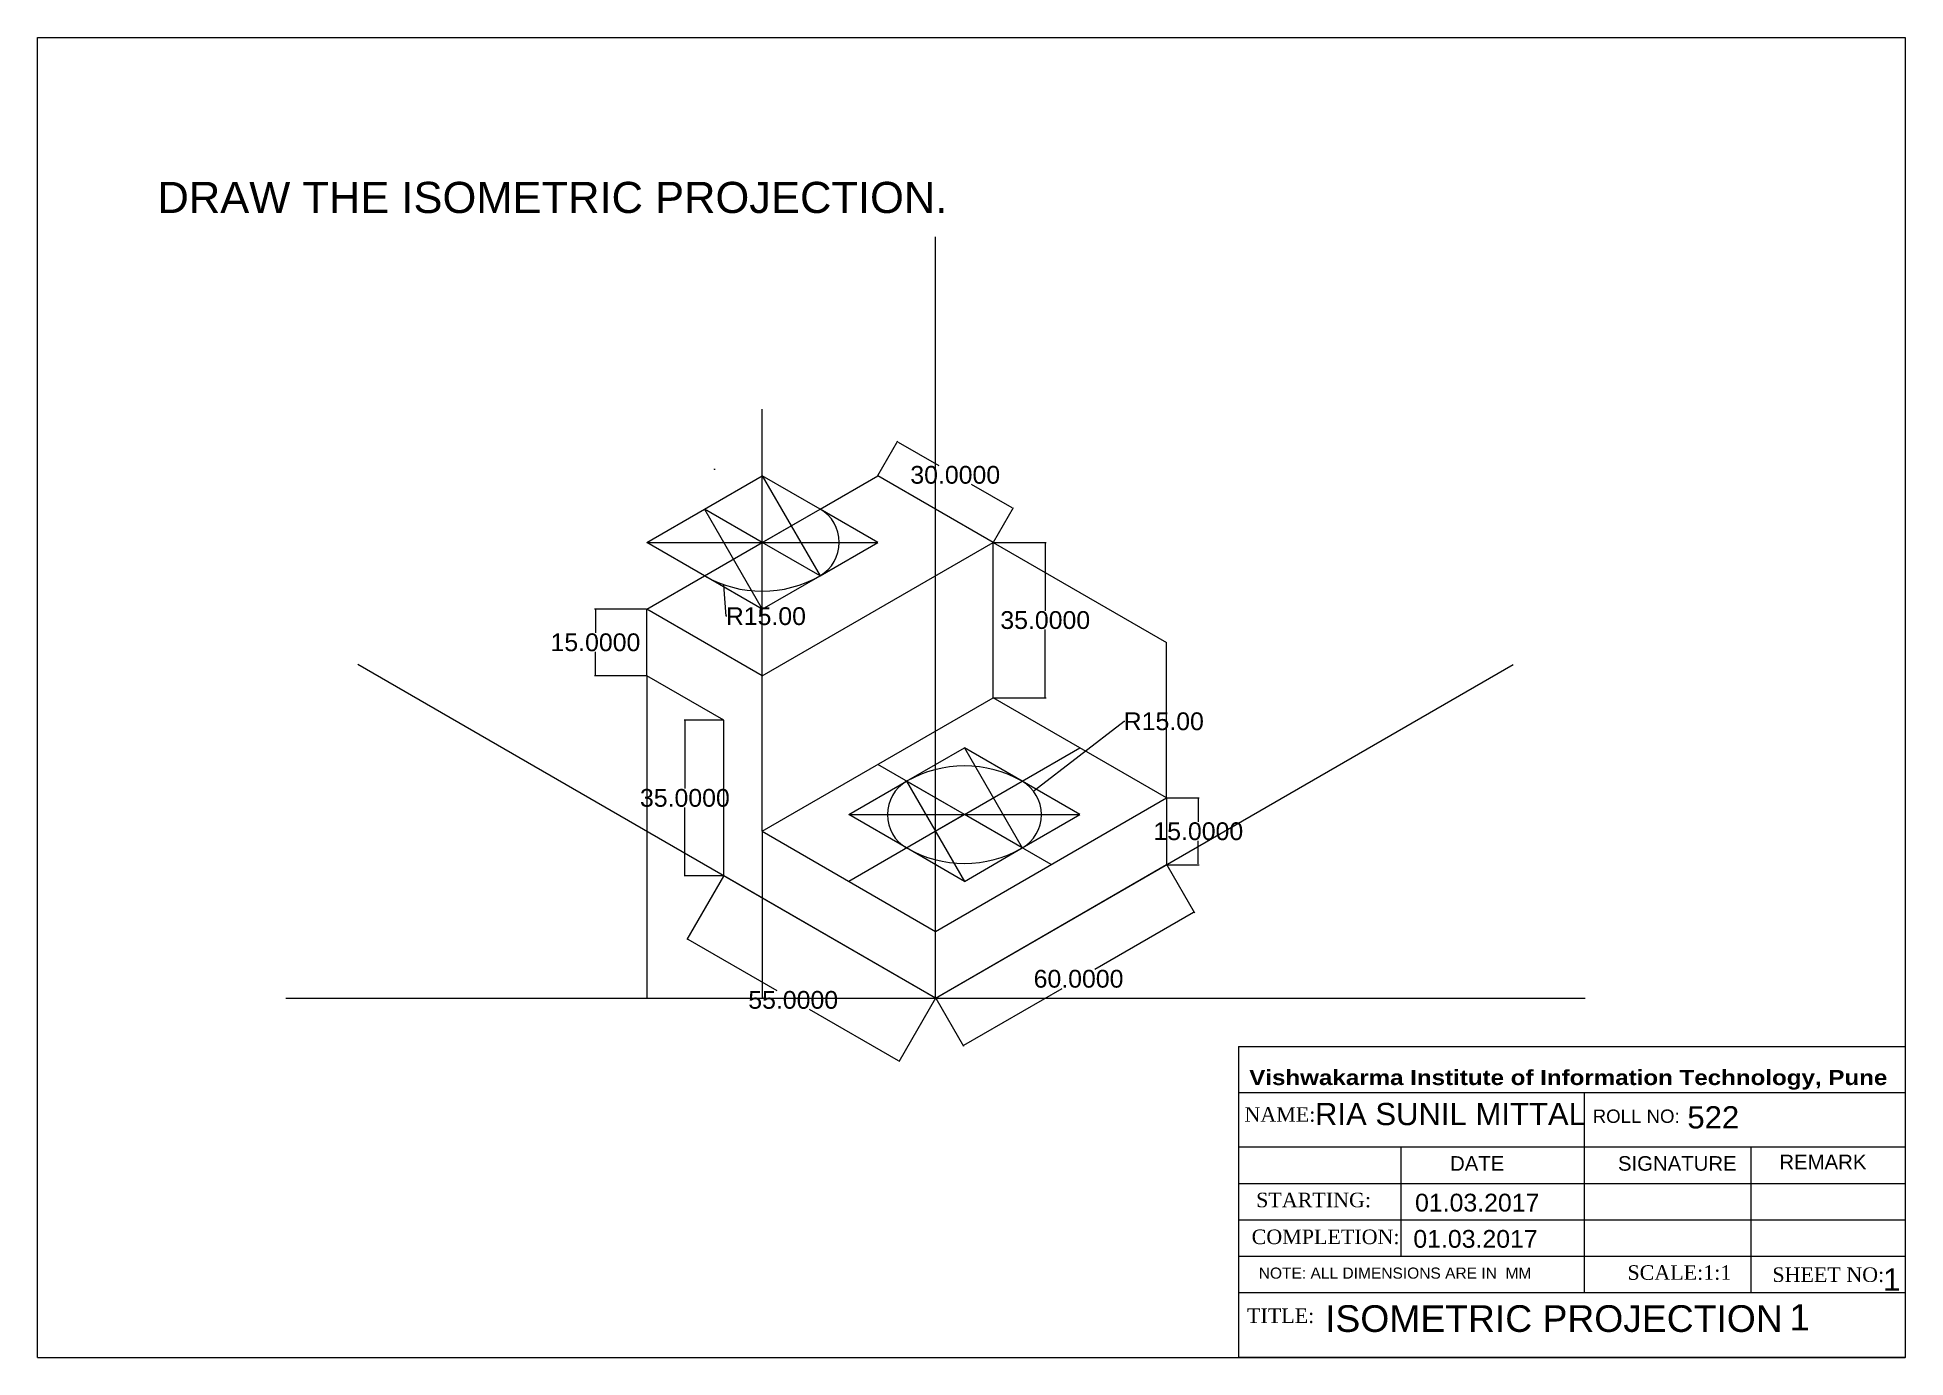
# Model space of a CAD drawing. Header units: inches. Extents: x 0 to 420, y 0 to 297.
import ezdxf

# ---------------------------------------------------------------- set-up
doc = ezdxf.new("R2010")
doc.units = ezdxf.units.IN
doc.header["$MEASUREMENT"] = 0
doc.styles.get("Standard").update_dxf_attribs({"font": 'arial.ttf'})
doc.dimstyles.get("Standard").update_dxf_attribs({"dimtxt": 0.18, "dimasz": 0.18, "dimexe": 0.18, "dimexo": 0.0625, "dimgap": 0.09, "dimtad": 0, "dimtih": 1, "dimtoh": 1, "dimdec": 4, "dimzin": 0, "dimdsep": 46, "dimtxsty": 'Standard', "dimcen": 0.09, "dimadec": 0, "dimazin": 0, "dimtfac": 1, "dimtdec": 4, "dimtofl": 0, "dimtmove": 0, "dimatfit": 3, "dimfxl": 1, "dimtolj": 1, "dimtzin": 0, "dimarcsym": 0})

# ---------------------------------------------------------------- blocks, each defined once
blk = doc.blocks.new('*D2')
at = {"color": 0, "lineweight": -2, "transparency": 16777216}
for p, q in [((189.02, 198.54), (193.51, 206.3)), ((193.57, 206.06), (202.71, 200.78)), ((219.24, 191.24), (210.1, 196.51)), ((215, 183.54), (219.49, 191.3))]:
    blk.add_line(p, q, dxfattribs=at)
at = {"color": 0, "transparency": 16777216}
for points in [[(193.59, 206.08), (193.56, 206.03), (193.42, 206.15)], [(219.26, 191.26), (219.23, 191.21), (219.4, 191.15)]]:
    blk.add_solid(points, dxfattribs=at)
at = {"layer": 'Defpoints', "color": 0, "transparency": 16777216}
for p in [(188.99, 198.48), (219.4, 191.15), (214.97, 183.48)]:
    blk.add_point(p, dxfattribs=at)
at = {"color": 0, "transparency": 16777216, "insert": (206.41, 198.65), "char_height": 0.18, "attachment_point": 5}
blk.add_mtext('\\A1;{\\H22.222x;30.0000}', dxfattribs=at)
blk = doc.blocks.new('*D3')
at = {"color": 0, "lineweight": -2, "transparency": 16777216}
for p, q in [((215.03, 183.48), (226.83, 183.48)), ((226.65, 183.3), (226.65, 168.11)), ((226.65, 148.66), (226.65, 163.85)), ((215.03, 148.48), (226.83, 148.48))]:
    blk.add_line(p, q, dxfattribs=at)
at = {"color": 0, "transparency": 16777216}
for points in [[(226.62, 183.3), (226.68, 183.3), (226.65, 183.48)], [(226.62, 148.66), (226.68, 148.66), (226.65, 148.48)]]:
    blk.add_solid(points, dxfattribs=at)
at = {"layer": 'Defpoints', "color": 0, "transparency": 16777216}
for p in [(214.97, 183.48), (214.97, 148.48), (226.65, 148.48)]:
    blk.add_point(p, dxfattribs=at)
at = {"color": 0, "transparency": 16777216, "insert": (226.65, 165.98), "char_height": 0.18, "attachment_point": 5}
blk.add_mtext('\\A1;{\\H22.222x;35.0000}', dxfattribs=at)
blk = doc.blocks.new('*D4')
at = {"color": 0, "lineweight": -2, "transparency": 16777216}
for p, q in [((254, 125.98), (261.25, 125.98)), ((261.07, 125.8), (261.07, 120.61)), ((261.07, 111.16), (261.07, 116.35)), ((254, 110.98), (261.25, 110.98))]:
    blk.add_line(p, q, dxfattribs=at)
at = {"color": 0, "transparency": 16777216}
for points in [[(261.04, 125.8), (261.1, 125.8), (261.07, 125.98)], [(261.04, 111.16), (261.1, 111.16), (261.07, 110.98)]]:
    blk.add_solid(points, dxfattribs=at)
at = {"layer": 'Defpoints', "color": 0, "transparency": 16777216}
for p in [(253.94, 125.98), (253.94, 110.98), (261.07, 110.98)]:
    blk.add_point(p, dxfattribs=at)
at = {"color": 0, "transparency": 16777216, "insert": (261.07, 118.48), "char_height": 0.18, "attachment_point": 5}
blk.add_mtext('\\A1;{\\H22.222x;15.0000}', dxfattribs=at)
blk = doc.blocks.new('*D5')
at = {"color": 0, "lineweight": -2, "transparency": 16777216}
for p, q in [((253.97, 110.93), (260.21, 100.13)), ((259.96, 100.2), (237.83, 87.42)), ((202.01, 80.93), (208.24, 70.13)), ((208.31, 70.38), (230.44, 83.16))]:
    blk.add_line(p, q, dxfattribs=at)
at = {"color": 0, "transparency": 16777216}
for points in [[(259.95, 100.22), (259.98, 100.17), (260.12, 100.29)], [(208.3, 70.4), (208.33, 70.35), (208.15, 70.29)]]:
    blk.add_solid(points, dxfattribs=at)
at = {"layer": 'Defpoints', "color": 0, "transparency": 16777216}
for p in [(253.94, 110.98), (260.12, 100.29), (201.98, 80.98)]:
    blk.add_point(p, dxfattribs=at)
at = {"color": 0, "transparency": 16777216, "insert": (234.14, 85.29), "char_height": 0.18, "attachment_point": 5}
blk.add_mtext('\\A1;{\\H22.222x;60.0000}', dxfattribs=at)
blk = doc.blocks.new('*D6')
at = {"color": 0, "lineweight": -2, "transparency": 16777216}
for p, q in [((154.32, 108.43), (146.07, 94.14)), ((146.31, 94.2), (166.28, 82.68)), ((201.95, 80.93), (193.7, 66.64)), ((193.63, 66.88), (173.67, 78.41))]:
    blk.add_line(p, q, dxfattribs=at)
at = {"color": 0, "transparency": 16777216}
for points in [[(146.33, 94.23), (146.3, 94.18), (146.16, 94.29)], [(193.65, 66.91), (193.62, 66.86), (193.79, 66.79)]]:
    blk.add_solid(points, dxfattribs=at)
at = {"layer": 'Defpoints', "color": 0, "transparency": 16777216}
for p in [(154.35, 108.48), (146.16, 94.29), (201.98, 80.98)]:
    blk.add_point(p, dxfattribs=at)
at = {"color": 0, "transparency": 16777216, "insert": (169.97, 80.54), "char_height": 0.18, "attachment_point": 5}
blk.add_mtext('\\A1;{\\H22.222x;55.0000}', dxfattribs=at)
blk = doc.blocks.new('*D7')
at = {"color": 0, "lineweight": -2, "transparency": 16777216}
for p, q in [((154.29, 143.48), (145.43, 143.48)), ((145.61, 143.3), (145.61, 128.11)), ((145.61, 108.66), (145.61, 123.85)), ((154.29, 108.48), (145.43, 108.48))]:
    blk.add_line(p, q, dxfattribs=at)
at = {"color": 0, "transparency": 16777216}
for points in [[(145.58, 143.3), (145.64, 143.3), (145.61, 143.48)], [(145.58, 108.66), (145.64, 108.66), (145.61, 108.48)]]:
    blk.add_solid(points, dxfattribs=at)
at = {"layer": 'Defpoints', "color": 0, "transparency": 16777216}
for p in [(154.35, 143.48), (145.61, 108.48), (154.35, 108.48)]:
    blk.add_point(p, dxfattribs=at)
at = {"color": 0, "transparency": 16777216, "insert": (145.61, 125.98), "char_height": 0.18, "attachment_point": 5}
blk.add_mtext('\\A1;{\\H22.222x;35.0000}', dxfattribs=at)
blk = doc.blocks.new('*D8')
at = {"color": 0, "lineweight": -2, "transparency": 16777216}
for p, q in [((136.97, 168.48), (125.32, 168.48)), ((125.5, 168.3), (125.5, 163.11)), ((125.5, 153.66), (125.5, 158.85)), ((136.97, 153.48), (125.32, 153.48))]:
    blk.add_line(p, q, dxfattribs=at)
at = {"color": 0, "transparency": 16777216}
for points in [[(125.47, 168.3), (125.53, 168.3), (125.5, 168.48)], [(125.47, 153.66), (125.53, 153.66), (125.5, 153.48)]]:
    blk.add_solid(points, dxfattribs=at)
at = {"layer": 'Defpoints', "color": 0, "transparency": 16777216}
for p in [(137.03, 168.48), (125.5, 153.48), (137.03, 153.48)]:
    blk.add_point(p, dxfattribs=at)
at = {"color": 0, "transparency": 16777216, "insert": (125.5, 160.98), "char_height": 0.18, "attachment_point": 5}
blk.add_mtext('\\A1;{\\H22.222x;15.0000}', dxfattribs=at)
blk = doc.blocks.new('*D9')
at = {"color": 0, "lineweight": -2, "transparency": 16777216}
for p, q in [((244.38, 143.21), (224.14, 127.62)), ((244.56, 143.21), (244.38, 143.21)), ((217.05, 122.23), (217.23, 122.23)), ((217.14, 122.14), (217.14, 122.32))]:
    blk.add_line(p, q, dxfattribs=at)
at = {"color": 0, "transparency": 16777216}
blk.add_solid([(224.12, 127.65), (224.16, 127.6), (224, 127.51)], dxfattribs=at)
at = {"layer": 'Defpoints', "color": 0, "transparency": 16777216}
for p in [(224, 127.51), (217.14, 122.23)]:
    blk.add_point(p, dxfattribs=at)
at = {"color": 0, "transparency": 16777216, "insert": (253.31, 143.21), "char_height": 0.18, "width": 0.106, "attachment_point": 5}
blk.add_mtext('\\A1;{\\H22.222x;R15.00}', dxfattribs=at)
blk = doc.blocks.new('*D1')
at = {"color": 0, "lineweight": -2, "transparency": 16777216}
for p, q in [((152.22, 199.96), (152.4, 199.96)), ((152.31, 199.87), (152.31, 200.05)), ((154.9, 166.86), (154.35, 173.88)), ((155.08, 166.86), (154.9, 166.86))]:
    blk.add_line(p, q, dxfattribs=at)
at = {"color": 0, "transparency": 16777216}
blk.add_solid([(154.38, 173.88), (154.32, 173.87), (154.34, 174.06)], dxfattribs=at)
at = {"layer": 'Defpoints', "color": 0, "transparency": 16777216}
for p in [(152.31, 199.96), (154.34, 174.06)]:
    blk.add_point(p, dxfattribs=at)
at = {"color": 0, "transparency": 16777216, "insert": (163.83, 166.86), "char_height": 0.18, "attachment_point": 5}
blk.add_mtext('\\A1;{\\H22.222x;R15.00}', dxfattribs=at)

msp = doc.modelspace()

# ---------------------------------------------------------------- linework, layer by layer
for p, q in [((-0.00171, 0.08539), (-0.00171, 297.08539)), ((-0.00171, 297.08539), (419.99829, 297.08539)), ((419.99829, 297.08539), (419.99829, 0.08539)), ((270.13672, 70.08534), (270.13672, 0.08534)), ((270.13672, 70.08534), (419.99829, 70.08534)), ((347.82348, 59.68649), (347.82348, 47.40394)), ((-0.00171, 0.08539), (419.99829, 0.08539)), ((420.13672, 0.08534), (270.13672, 0.08534))]:
    msp.add_line(p, q)
at = {"color": 18, "true_color": 0x000000}
for p, q in [((201.98065, 80.98135), (201.98065, 252.24318)), ((163.00951, 153.48135), (163.00951, 213.48135)), ((150.01913, 190.98135), (163.00951, 198.48135)), ((175.99989, 190.98135), (163.00951, 198.48135)), ((163.00951, 198.48135), (175.99989, 175.98135)), ((137.02875, 183.48135), (150.01913, 190.98135)), ((163.00951, 183.48135), (150.01913, 190.98135)), ((150.01913, 190.98135), (163.00951, 168.48135)), ((150.01913, 175.98135), (175.99989, 190.98135)), ((163.00951, 183.48135), (175.99989, 190.98135)), ((188.99027, 183.48135), (175.99989, 190.98135)), ((150.01913, 175.98135), (137.02875, 183.48135)), ((137.02875, 183.48135), (188.99027, 183.48135)), ((150.01913, 175.98135), (163.00951, 183.48135)), ((175.99989, 175.98135), (163.00951, 183.48135)), ((175.99989, 175.98135), (188.99027, 183.48135)), ((214.97104, 183.48135), (253.94218, 160.98135)), ((163.00951, 168.48135), (150.01913, 175.98135)), ((163.00951, 168.48135), (175.99989, 175.98135)), ((253.94218, 125.98135), (253.94218, 160.98135)), ((201.98065, 80.98135), (72.07684, 155.98135)), ((201.98065, 80.98135), (331.88446, 155.98135)), ((137.02875, 153.48135), (137.02875, 80.98135)), ((195.48546, 129.73135), (208.47584, 137.23135)), ((208.47584, 122.23135), (234.45661, 137.23135)), ((221.46623, 129.73135), (208.47584, 137.23135)), ((208.47584, 137.23135), (221.46623, 114.73135)), ((227.96142, 110.98135), (188.99027, 133.48135)), ((182.49508, 122.23135), (195.48546, 129.73135)), ((208.47584, 122.23135), (195.48546, 129.73135)), ((195.48546, 129.73135), (208.47584, 107.23135)), ((208.47584, 122.23135), (221.46623, 129.73135)), ((234.45661, 122.23135), (221.46623, 129.73135)), ((208.47584, 122.23135), (182.49508, 107.23135)), ((195.48546, 114.73135), (182.49508, 122.23135)), ((182.49508, 122.23135), (234.45661, 122.23135)), ((195.48546, 114.73135), (208.47584, 122.23135)), ((221.46623, 114.73135), (208.47584, 122.23135)), ((221.46623, 114.73135), (234.45661, 122.23135)), ((163.00951, 118.48135), (163.00951, 80.98135)), ((208.47584, 107.23135), (195.48546, 114.73135)), ((208.47584, 107.23135), (221.46623, 114.73135)), ((55.87929, 80.98135), (348.08202, 80.98135))]:
    msp.add_line(p, q, dxfattribs=at)
at = {"color": 240, "true_color": 0xed1f24}
for p, q in [((175.99989, 190.98135), (188.99027, 198.48135)), ((214.97104, 183.48135), (188.99027, 198.48135)), ((163.00951, 153.48135), (214.97104, 183.48135)), ((214.97104, 148.48135), (214.97104, 183.48135)), ((137.02875, 168.48135), (150.01913, 175.98135)), ((163.00951, 153.48135), (137.02875, 168.48135)), ((137.02875, 153.48135), (137.02875, 168.48135)), ((154.34926, 143.48135), (137.02875, 153.48135)), ((163.00951, 118.48135), (163.00951, 153.48135)), ((163.00951, 118.48135), (214.97104, 148.48135)), ((253.94218, 125.98135), (214.97104, 148.48135)), ((154.34926, 108.48135), (154.34926, 143.48135)), ((201.98065, 95.98135), (253.94218, 125.98135)), ((253.94218, 125.98135), (253.94218, 110.98135)), ((163.00951, 118.48135), (201.98065, 95.98135)), ((201.98065, 80.98135), (253.94218, 110.98135)), ((201.98065, 80.98135), (154.34926, 108.48135)), ((201.98065, 80.98135), (201.98065, 95.98135))]:
    msp.add_line(p, q, dxfattribs=at)
at = {"color": 7}
for p, q in [((420.13672, 59.68649), (270.13672, 59.68649)), ((420.13672, 47.40394), (270.13672, 47.40394)), ((306.61304, 47.40394), (306.61304, 22.83882)), ((347.82348, 47.40394), (347.82348, 14.65045)), ((420.13672, 39.21556), (270.13672, 39.21556)), ((420.13672, 30.97713), (270.13672, 31.02683)), ((420.13672, 22.83882), (270.13672, 22.83882)), ((420.13672, 14.65045), (270.13672, 14.65045))]:
    msp.add_line(p, q, dxfattribs=at)
at = {"color": 7, "true_color": 0xffffff}
msp.add_line((385.34107, 47.40394), (385.34107, 14.65045), dxfattribs=at)
at = {"color": 240, "true_color": 0xed1f24}
for centre, radius, start, end in [((171.66977, 183.48135), 8.66025, 300, 60), ((163.00951, 198.48135), 25.98076, 240, 300), ((208.47584, 107.23135), 25.98076, 60, 120), ((199.81559, 122.23135), 8.66025, 120, 240), ((217.1361, 122.23135), 8.66025, 300, 60), ((208.47584, 137.23135), 25.98076, 240, 300)]:
    msp.add_arc(centre, radius, start, end, dxfattribs=at)

# ---------------------------------------------------------------- texts
at = {"color": 51, "true_color": 0xf8f6b0}
msp.add_text('1', height=5.89368, dxfattribs=at).set_placement((393.99998, 6.21415))
at = {"color": 3, "insert": (27.00614, 264.57889), "char_height": 7, "attachment_point": 1}
msp.add_mtext_dynamic_manual_height_columns('DRAW THE ISOMETRIC PROJECTION.', width=350.7869282, gutter_width=1, heights=[0], dxfattribs=at)
at = {"color": 7, "attachment_point": 1}
for s, insert, char_height, width in [('{\\fArial Black|b0|i0|c0|p34;Vishwakarma Institute of Information Technology, Pune}', (272.52997, 64.799), 3.3932628, 150.1832961), ('{\\fTimes New Roman|b0|i0|c0|p18;NAME:}', (271.45139, 56.42816), 3.2753486, 146.4562519), ('DATE', (317.69255, 45.41013), 3.275349, 10.791), ('SIGNATURE', (355.44429, 45.41013), 3.275349, 10.791), ('REMARK', (391.74385, 45.7391), 3.275349, 10.791), ('{\\fTimes New Roman|b0|i0|c0|p18;STARTING:}', (274.08049, 37.19333), 3.2753486, 10.791), ('{\\fTimes New Roman|b0|i0|c0|p18;COMPLETION:}', (273.06644, 28.90197), 3.2753486, 10.791), ('{\\fTimes New Roman|b0|i0|c0|p18;SCALE:1:1}', (357.57502, 20.86685), 3.2753486, 10.791), ('{\\fTimes New Roman|b0|i0|c0|p18;SHEET NO:}', (390.1684, 20.39094), 3.2753486, 36.0616299), ('{\\fTimes New Roman|b0|i0|c0|p18;TITLE:}', (272.03556, 11.15339), 3.2753486, 177.6465479)]:
    msp.add_mtext(s, dxfattribs=dict(at, insert=insert, char_height=char_height, width=width))
at = {"color": 51, "true_color": 0xf8f6b0, "char_height": 5, "attachment_point": 1}
for s, width, insert in [('RIA SUNIL MITTAL', 96.8691761, (287.30837, 57.38719)), ('522', 27.2517186, (371.05445, 56.64348))]:
    msp.add_mtext_dynamic_manual_height_columns(s, width=width, gutter_width=25, heights=[0], dxfattribs=dict(at, insert=insert))
at = {"insert": (349.75939, 55.8995), "char_height": 3, "attachment_point": 1}
msp.add_mtext_dynamic_manual_height_columns('ROLL NO:', width=20.2526432, gutter_width=25, heights=[0], dxfattribs=at)
at = {"color": 61, "true_color": 0xedee99, "char_height": 4, "attachment_point": 1}
for insert in [(309.81496, 36.96057), (309.42935, 28.80513)]:
    msp.add_mtext_dynamic_manual_height_columns('01.03.2017', width=34.9734433, gutter_width=1, heights=[0], dxfattribs=dict(at, insert=insert))
at = {"attachment_point": 1}
for s, insert, char_height, width in [('NOTE: ALL DIMENSIONS ARE IN  MM', (274.66179, 20.35168), 2.5, 65.06872), ('1', (415.07023, 20.16272), 5, 3.6687416)]:
    msp.add_mtext(s, dxfattribs=dict(at, insert=insert, char_height=char_height, width=width))
at = {"color": 51, "true_color": 0xf7f281, "insert": (289.58541, 11.87635), "char_height": 6, "attachment_point": 1}
msp.add_mtext_dynamic_manual_height_columns('ISOMETRIC PROJECTION', width=104.6178712, gutter_width=1, heights=[0], dxfattribs=at)

# ---------------------------------------------------------------- dimensions: what is measured, and where the dimension line sits
at = {"color": 51, "true_color": 0xf8f6b0}
for p1, p2, distance, picture, middle in [((188.99027, 198.48135), (214.97104, 183.48135), 8.85253, '*D2', (206.40692, 198.64786)), ((214.97104, 183.48135), (214.97104, 148.48135), 11.68025, '*D3', (226.65128, 165.98135)), ((137.02875, 168.48135), (137.02875, 153.48135), -11.5337, '*D8', (125.49505, 160.98135)), ((154.34926, 143.48135), (154.34926, 108.48135), -8.7397, '*D7', (145.60956, 125.98135)), ((253.94218, 125.98135), (253.94218, 110.98135), 7.12936, '*D4', (261.07154, 118.48135)), ((201.98065, 80.98135), (253.94218, 110.98135), -12.34747, '*D5', (234.13515, 85.28812)), ((201.98065, 80.98135), (154.34926, 108.48135), 16.38114, '*D6', (169.97439, 80.54487))]:
    dim = msp.add_aligned_dim(p1=p1, p2=p2, distance=distance, text='{\\H22.222x;<>}', dimstyle='Standard', dxfattribs=at)
    dim.commit()
    dim.dimension.update_dxf_attribs({"geometry": picture, "text_midpoint": middle})
for center, mpoint, picture, middle in [((152.30639, 199.95644), (154.33588, 174.05507), '*D1', (163.82604, 166.85662)), ((217.1361, 122.23135), (223.99835, 127.51429), '*D9', (253.30881, 143.20727))]:
    dim = msp.add_radius_dim(center=center, mpoint=mpoint, text='{\\H22.222x;R15.00}', dimstyle='Standard', dxfattribs=at)
    dim.commit()
    dim.dimension.update_dxf_attribs({"geometry": picture, "text_midpoint": middle, "dimtype": 164})

doc.saveas('drawing.dxf')
